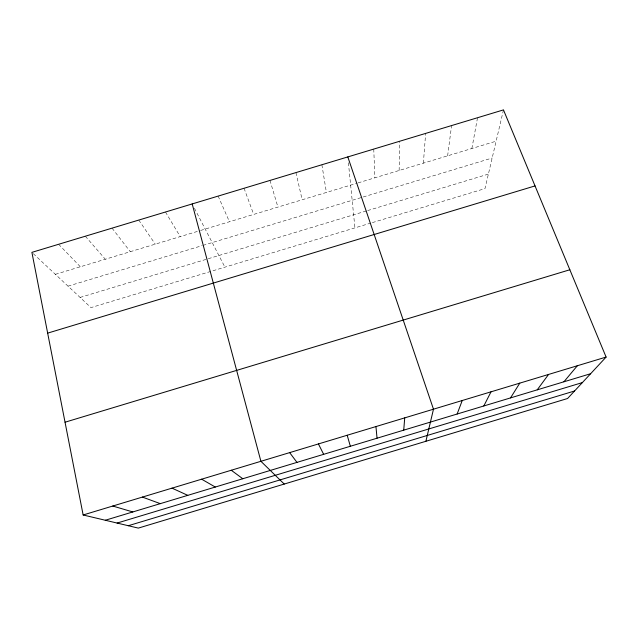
<?xml version="1.0" encoding="UTF-8"?>
<svg xmlns="http://www.w3.org/2000/svg" width="638" height="638" viewBox="0 0 638 638"><rect width="100%" height="100%" fill="white"/><g stroke="black" fill="none" stroke-linecap="round" stroke-linejoin="round"><path stroke-width="0.48" stroke-dasharray="3.19 2.39" d="M399.133 170.482L399.699 141.245M423.377 163.153L425.642 133.406M447.629 155.832L451.584 125.566M471.873 148.502L477.527 117.735M503.47 109.896L484.984 188.593L371.898 222.75M55.386 274.324L199.654 230.741M200.579 230.462L357.176 183.154M358.109 182.875L496.117 141.181M68.027 286.151L202.039 245.662M202.964 245.383L492.161 158.025M80.101 297.436L366.722 210.851M367.663 210.564L488.389 174.102M370.957 223.037L90.979 307.612L31.9 252.361M58.616 244.29L80.356 266.78M85.332 236.219L105.318 259.235M112.049 228.149L130.288 251.699M138.765 220.078L155.265 244.155M165.481 212.007L180.235 236.61M194.438 208.267L224.919 267.155M218.132 196.097L229.441 221.745M244.067 188.266L253.685 214.416M270.002 180.426L277.921 207.095M295.944 172.595L302.165 199.774M321.879 164.756L326.409 192.453M348.404 162.754L354.935 227.878M373.756 149.085L374.889 177.803"/><path stroke-width="0.96" d="M403.734 430.148L404.715 417.882M425.889 441.289L433.481 409.197L347.814 156.916M457.127 414.03L462.247 400.512M483.819 405.967L491.021 391.82M510.52 397.905L519.787 383.135M537.22 389.85L548.56 374.45M563.92 381.787L577.326 365.765M606.1 357.073L567.565 398.511L138.318 528.105L83.139 514.978L31.9 252.361L503.47 109.896L606.1 357.073L83.139 514.978M47.659 333.132L535.035 185.913M65.044 422.212L569.846 269.762M105.31 520.249L590.621 373.724M117.121 523.056L582.374 382.593M128.302 525.72L574.559 390.99M112.767 506.03L132.8 511.947M142.394 497.082L160.297 503.645M172.021 488.142L187.787 495.351M201.648 479.194L215.285 487.049M231.275 470.246L242.783 478.747M284.237 484.051L260.91 461.298L192.197 203.937M289.668 452.621L296.965 462.383M318.426 443.936L323.657 454.328M347.192 435.252L350.35 446.265M375.949 426.567L377.042 438.21"/></g></svg>
